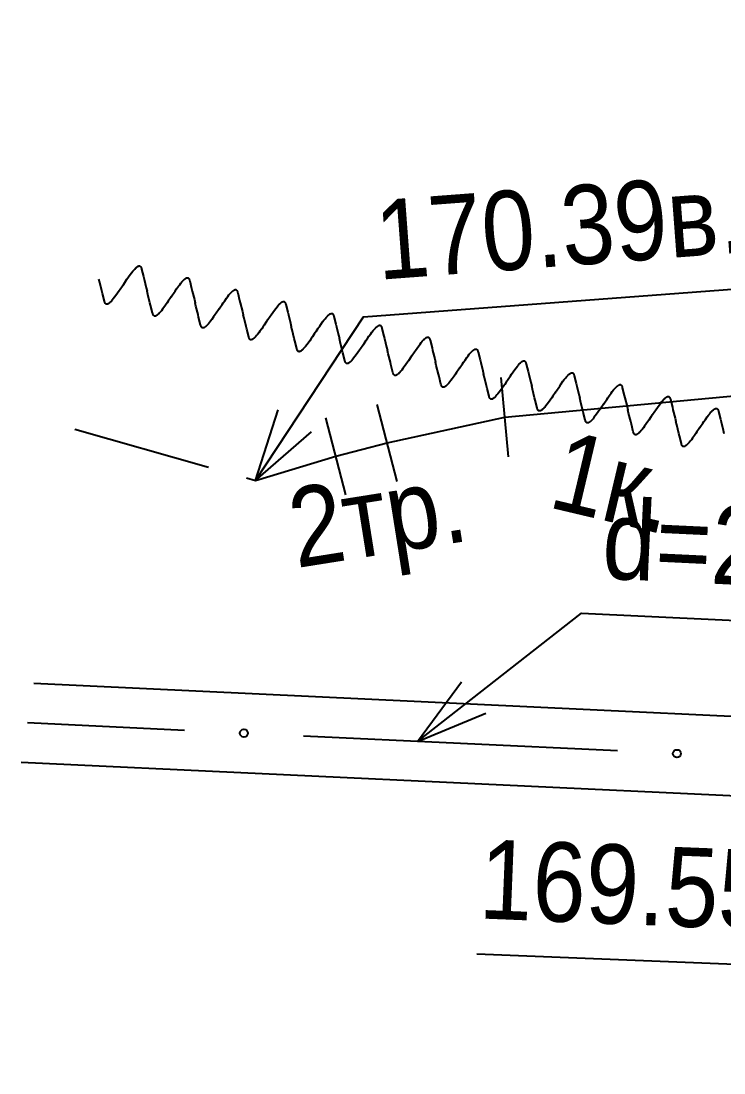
# Model space of a CAD drawing. Header units: metres. Extents: x -3947 to -3704, y 4976 to 6609.
# Drawn here: x -3878.78 to -3869.92, y 5861.76 to 5875.01 of the extents above; entities that cross this region are included whole.
import ezdxf
from ezdxf.enums import TextEntityAlignment as Align

# ---------------------------------------------------------------- set-up
doc = ezdxf.new("R2010")
doc.units = ezdxf.units.M
doc.header["$MEASUREMENT"] = 0
for name, color, linetype, lineweight in [('Кабель защиты', 7, 'Continuous', 25), ('Кабель электрический', 7, 'Continuous', 25), ('Теплосеть', 7, 'Continuous', 25)]:
    doc.layers.add(name, color=color, linetype=linetype, lineweight=lineweight)
doc.styles.add('Style-RUSSIAN_1251', font='RUSSIAN_1251.shx')

msp = doc.modelspace()

# ---------------------------------------------------------------- linework, layer by layer
at = {"layer": 'Кабель защиты', "linetype": 'Continuous', "flags": 128}
for points in [[(-3877.494, 5871.687), (-3877.485, 5871.7), (-3877.457, 5871.742), (-3877.444, 5871.761), (-3877.424, 5871.789), (-3877.402, 5871.82), (-3877.386, 5871.841), (-3877.371, 5871.861), (-3877.359, 5871.875), (-3877.346, 5871.889), (-3877.338, 5871.898), (-3877.331, 5871.905), (-3877.324, 5871.91), (-3877.321, 5871.913), (-3877.318, 5871.915), (-3877.313, 5871.919), (-3877.309, 5871.921), (-3877.307, 5871.923), (-3877.304, 5871.924), (-3877.301, 5871.926), (-3877.297, 5871.927), (-3877.294, 5871.927), (-3877.293, 5871.928), (-3877.291, 5871.928), (-3877.29, 5871.928), (-3877.288, 5871.928), (-3877.286, 5871.928), (-3877.284, 5871.927), (-3877.282, 5871.927), (-3877.282, 5871.927), (-3877.281, 5871.926), (-3877.28, 5871.926), (-3877.279, 5871.925), (-3877.278, 5871.924), (-3877.276, 5871.924), (-3877.275, 5871.923), (-3877.273, 5871.921), (-3877.272, 5871.92), (-3877.272, 5871.919), (-3877.271, 5871.918), (-3877.27, 5871.916), (-3877.269, 5871.915), (-3877.268, 5871.914), (-3877.267, 5871.911), (-3877.266, 5871.909), (-3877.265, 5871.905), (-3877.263, 5871.901), (-3877.262, 5871.897), (-3877.26, 5871.889), (-3877.235, 5871.793), (-3877.228, 5871.76), (-3877.201, 5871.654), (-3877.191, 5871.612)], [(-3877.494, 5871.687), (-3877.502, 5871.674), (-3877.531, 5871.632), (-3877.544, 5871.613), (-3877.563, 5871.585), (-3877.586, 5871.554), (-3877.601, 5871.533), (-3877.617, 5871.513), (-3877.629, 5871.498), (-3877.641, 5871.484), (-3877.65, 5871.476), (-3877.657, 5871.469), (-3877.663, 5871.463), (-3877.666, 5871.461), (-3877.669, 5871.459), (-3877.674, 5871.455), (-3877.678, 5871.453), (-3877.681, 5871.451), (-3877.684, 5871.45), (-3877.687, 5871.448), (-3877.691, 5871.447), (-3877.693, 5871.446), (-3877.695, 5871.446), (-3877.696, 5871.446), (-3877.698, 5871.446), (-3877.699, 5871.446), (-3877.701, 5871.446), (-3877.703, 5871.446), (-3877.705, 5871.447), (-3877.706, 5871.447), (-3877.707, 5871.448), (-3877.708, 5871.448), (-3877.709, 5871.449), (-3877.71, 5871.449), (-3877.711, 5871.45), (-3877.712, 5871.451), (-3877.714, 5871.453), (-3877.715, 5871.454), (-3877.716, 5871.455), (-3877.717, 5871.456), (-3877.718, 5871.458), (-3877.718, 5871.459), (-3877.719, 5871.46), (-3877.721, 5871.463), (-3877.722, 5871.465), (-3877.723, 5871.468), (-3877.724, 5871.473), (-3877.726, 5871.477), (-3877.728, 5871.485), (-3877.752, 5871.581), (-3877.76, 5871.613), (-3877.786, 5871.72), (-3877.797, 5871.762)], [(-3876.888, 5871.537), (-3876.879, 5871.55), (-3876.851, 5871.592), (-3876.838, 5871.611), (-3876.818, 5871.64), (-3876.796, 5871.671), (-3876.78, 5871.691), (-3876.765, 5871.711), (-3876.753, 5871.726), (-3876.74, 5871.74), (-3876.732, 5871.748), (-3876.725, 5871.755), (-3876.718, 5871.761), (-3876.716, 5871.763), (-3876.713, 5871.765), (-3876.707, 5871.769), (-3876.704, 5871.772), (-3876.701, 5871.773), (-3876.698, 5871.775), (-3876.695, 5871.776), (-3876.691, 5871.777), (-3876.689, 5871.778), (-3876.687, 5871.778), (-3876.685, 5871.778), (-3876.684, 5871.778), (-3876.682, 5871.778), (-3876.68, 5871.778), (-3876.679, 5871.778), (-3876.677, 5871.777), (-3876.676, 5871.777), (-3876.675, 5871.777), (-3876.674, 5871.776), (-3876.673, 5871.776), (-3876.672, 5871.775), (-3876.67, 5871.774), (-3876.669, 5871.773), (-3876.668, 5871.771), (-3876.667, 5871.77), (-3876.666, 5871.769), (-3876.665, 5871.768), (-3876.664, 5871.767), (-3876.663, 5871.765), (-3876.662, 5871.764), (-3876.661, 5871.761), (-3876.66, 5871.759), (-3876.659, 5871.756), (-3876.657, 5871.751), (-3876.656, 5871.747), (-3876.654, 5871.739), (-3876.629, 5871.643), (-3876.622, 5871.611), (-3876.595, 5871.504), (-3876.585, 5871.463)], [(-3876.888, 5871.537), (-3876.896, 5871.525), (-3876.925, 5871.482), (-3876.938, 5871.463), (-3876.958, 5871.435), (-3876.98, 5871.404), (-3876.995, 5871.383), (-3877.011, 5871.363), (-3877.023, 5871.349), (-3877.036, 5871.335), (-3877.044, 5871.326), (-3877.051, 5871.32), (-3877.057, 5871.314), (-3877.06, 5871.311), (-3877.063, 5871.309), (-3877.069, 5871.305), (-3877.072, 5871.303), (-3877.075, 5871.302), (-3877.078, 5871.3), (-3877.081, 5871.299), (-3877.085, 5871.297), (-3877.087, 5871.297), (-3877.089, 5871.297), (-3877.09, 5871.296), (-3877.092, 5871.296), (-3877.093, 5871.296), (-3877.096, 5871.296), (-3877.097, 5871.297), (-3877.099, 5871.297), (-3877.1, 5871.298), (-3877.101, 5871.298), (-3877.102, 5871.299), (-3877.103, 5871.299), (-3877.104, 5871.3), (-3877.105, 5871.301), (-3877.107, 5871.302), (-3877.108, 5871.303), (-3877.109, 5871.304), (-3877.11, 5871.305), (-3877.111, 5871.306), (-3877.112, 5871.308), (-3877.113, 5871.309), (-3877.113, 5871.31), (-3877.115, 5871.313), (-3877.116, 5871.316), (-3877.117, 5871.319), (-3877.119, 5871.323), (-3877.12, 5871.327), (-3877.122, 5871.335), (-3877.146, 5871.432), (-3877.154, 5871.464), (-3877.181, 5871.57), (-3877.191, 5871.612)], [(-3876.282, 5871.388), (-3876.274, 5871.4), (-3876.245, 5871.443), (-3876.232, 5871.462), (-3876.212, 5871.49), (-3876.19, 5871.521), (-3876.175, 5871.542), (-3876.159, 5871.562), (-3876.147, 5871.576), (-3876.134, 5871.59), (-3876.126, 5871.599), (-3876.119, 5871.605), (-3876.113, 5871.611), (-3876.11, 5871.614), (-3876.107, 5871.616), (-3876.101, 5871.62), (-3876.098, 5871.622), (-3876.095, 5871.624), (-3876.092, 5871.625), (-3876.089, 5871.626), (-3876.085, 5871.628), (-3876.083, 5871.628), (-3876.081, 5871.629), (-3876.08, 5871.629), (-3876.078, 5871.629), (-3876.077, 5871.629), (-3876.074, 5871.629), (-3876.073, 5871.628), (-3876.071, 5871.628), (-3876.07, 5871.627), (-3876.069, 5871.627), (-3876.068, 5871.627), (-3876.067, 5871.626), (-3876.066, 5871.625), (-3876.065, 5871.624), (-3876.063, 5871.623), (-3876.062, 5871.622), (-3876.061, 5871.621), (-3876.06, 5871.62), (-3876.059, 5871.619), (-3876.058, 5871.617), (-3876.057, 5871.616), (-3876.057, 5871.615), (-3876.055, 5871.612), (-3876.054, 5871.61), (-3876.053, 5871.606), (-3876.051, 5871.602), (-3876.05, 5871.598), (-3876.048, 5871.59), (-3876.024, 5871.493), (-3876.016, 5871.461), (-3875.99, 5871.355), (-3875.979, 5871.313)], [(-3876.282, 5871.388), (-3876.291, 5871.375), (-3876.319, 5871.333), (-3876.332, 5871.314), (-3876.352, 5871.285), (-3876.374, 5871.254), (-3876.39, 5871.234), (-3876.405, 5871.214), (-3876.417, 5871.199), (-3876.43, 5871.185), (-3876.438, 5871.177), (-3876.445, 5871.17), (-3876.452, 5871.164), (-3876.454, 5871.162), (-3876.457, 5871.16), (-3876.463, 5871.156), (-3876.466, 5871.154), (-3876.469, 5871.152), (-3876.472, 5871.15), (-3876.475, 5871.149), (-3876.479, 5871.148), (-3876.481, 5871.147), (-3876.483, 5871.147), (-3876.485, 5871.147), (-3876.486, 5871.147), (-3876.488, 5871.147), (-3876.49, 5871.147), (-3876.492, 5871.147), (-3876.493, 5871.148), (-3876.494, 5871.148), (-3876.495, 5871.148), (-3876.496, 5871.149), (-3876.497, 5871.149), (-3876.498, 5871.15), (-3876.5, 5871.151), (-3876.501, 5871.152), (-3876.502, 5871.154), (-3876.503, 5871.155), (-3876.504, 5871.156), (-3876.505, 5871.157), (-3876.506, 5871.158), (-3876.507, 5871.16), (-3876.508, 5871.161), (-3876.509, 5871.164), (-3876.51, 5871.166), (-3876.511, 5871.169), (-3876.513, 5871.174), (-3876.514, 5871.178), (-3876.516, 5871.186), (-3876.541, 5871.282), (-3876.548, 5871.314), (-3876.575, 5871.421), (-3876.585, 5871.463)], [(-3875.676, 5871.238), (-3875.668, 5871.251), (-3875.639, 5871.293), (-3875.626, 5871.312), (-3875.607, 5871.34), (-3875.584, 5871.371), (-3875.569, 5871.392), (-3875.553, 5871.412), (-3875.541, 5871.427), (-3875.529, 5871.441), (-3875.521, 5871.449), (-3875.513, 5871.456), (-3875.507, 5871.462), (-3875.504, 5871.464), (-3875.501, 5871.466), (-3875.496, 5871.47), (-3875.492, 5871.472), (-3875.489, 5871.474), (-3875.486, 5871.475), (-3875.483, 5871.477), (-3875.479, 5871.478), (-3875.477, 5871.479), (-3875.475, 5871.479), (-3875.474, 5871.479), (-3875.472, 5871.479), (-3875.471, 5871.479), (-3875.469, 5871.479), (-3875.467, 5871.479), (-3875.465, 5871.478), (-3875.464, 5871.478), (-3875.463, 5871.477), (-3875.462, 5871.477), (-3875.461, 5871.476), (-3875.46, 5871.476), (-3875.459, 5871.475), (-3875.458, 5871.474), (-3875.456, 5871.472), (-3875.455, 5871.471), (-3875.454, 5871.47), (-3875.453, 5871.469), (-3875.452, 5871.468), (-3875.452, 5871.466), (-3875.451, 5871.465), (-3875.449, 5871.462), (-3875.448, 5871.46), (-3875.447, 5871.457), (-3875.446, 5871.452), (-3875.444, 5871.448), (-3875.442, 5871.44), (-3875.418, 5871.344), (-3875.41, 5871.312), (-3875.384, 5871.205), (-3875.373, 5871.163)], [(-3875.676, 5871.238), (-3875.685, 5871.226), (-3875.714, 5871.183), (-3875.726, 5871.164), (-3875.746, 5871.136), (-3875.768, 5871.105), (-3875.784, 5871.084), (-3875.799, 5871.064), (-3875.811, 5871.05), (-3875.824, 5871.036), (-3875.832, 5871.027), (-3875.839, 5871.02), (-3875.846, 5871.015), (-3875.849, 5871.012), (-3875.852, 5871.01), (-3875.857, 5871.006), (-3875.861, 5871.004), (-3875.863, 5871.002), (-3875.866, 5871.001), (-3875.869, 5870.999), (-3875.873, 5870.998), (-3875.876, 5870.998), (-3875.877, 5870.997), (-3875.879, 5870.997), (-3875.881, 5870.997), (-3875.882, 5870.997), (-3875.884, 5870.997), (-3875.886, 5870.998), (-3875.888, 5870.998), (-3875.888, 5870.998), (-3875.89, 5870.999), (-3875.89, 5870.999), (-3875.891, 5871), (-3875.893, 5871.001), (-3875.894, 5871.001), (-3875.895, 5871.003), (-3875.897, 5871.004), (-3875.898, 5871.005), (-3875.898, 5871.006), (-3875.899, 5871.007), (-3875.9, 5871.009), (-3875.901, 5871.01), (-3875.902, 5871.011), (-3875.903, 5871.014), (-3875.904, 5871.016), (-3875.906, 5871.02), (-3875.907, 5871.024), (-3875.908, 5871.028), (-3875.91, 5871.036), (-3875.935, 5871.133), (-3875.943, 5871.165), (-3875.969, 5871.271), (-3875.979, 5871.313)], [(-3875.071, 5871.089), (-3875.062, 5871.101), (-3875.033, 5871.144), (-3875.02, 5871.162), (-3875.001, 5871.191), (-3874.979, 5871.222), (-3874.963, 5871.243), (-3874.947, 5871.263), (-3874.936, 5871.277), (-3874.923, 5871.291), (-3874.915, 5871.299), (-3874.908, 5871.306), (-3874.901, 5871.312), (-3874.898, 5871.314), (-3874.895, 5871.317), (-3874.89, 5871.321), (-3874.886, 5871.323), (-3874.883, 5871.324), (-3874.88, 5871.326), (-3874.877, 5871.327), (-3874.874, 5871.328), (-3874.871, 5871.329), (-3874.87, 5871.329), (-3874.868, 5871.329), (-3874.866, 5871.33), (-3874.865, 5871.33), (-3874.863, 5871.329), (-3874.861, 5871.329), (-3874.859, 5871.329), (-3874.858, 5871.328), (-3874.857, 5871.328), (-3874.856, 5871.327), (-3874.855, 5871.327), (-3874.854, 5871.326), (-3874.853, 5871.325), (-3874.852, 5871.324), (-3874.85, 5871.323), (-3874.849, 5871.321), (-3874.848, 5871.321), (-3874.848, 5871.319), (-3874.847, 5871.318), (-3874.846, 5871.317), (-3874.845, 5871.315), (-3874.844, 5871.312), (-3874.843, 5871.31), (-3874.841, 5871.307), (-3874.84, 5871.303), (-3874.839, 5871.299), (-3874.837, 5871.291), (-3874.812, 5871.194), (-3874.804, 5871.162), (-3874.778, 5871.055), (-3874.768, 5871.014)], [(-3875.071, 5871.089), (-3875.079, 5871.076), (-3875.108, 5871.033), (-3875.121, 5871.015), (-3875.14, 5870.986), (-3875.162, 5870.955), (-3875.178, 5870.934), (-3875.194, 5870.914), (-3875.206, 5870.9), (-3875.218, 5870.886), (-3875.226, 5870.878), (-3875.233, 5870.871), (-3875.24, 5870.865), (-3875.243, 5870.863), (-3875.246, 5870.86), (-3875.251, 5870.857), (-3875.255, 5870.854), (-3875.258, 5870.853), (-3875.261, 5870.851), (-3875.264, 5870.85), (-3875.267, 5870.849), (-3875.27, 5870.848), (-3875.271, 5870.848), (-3875.273, 5870.848), (-3875.275, 5870.848), (-3875.276, 5870.847), (-3875.278, 5870.848), (-3875.28, 5870.848), (-3875.282, 5870.849), (-3875.283, 5870.849), (-3875.284, 5870.849), (-3875.285, 5870.85), (-3875.286, 5870.85), (-3875.287, 5870.851), (-3875.288, 5870.852), (-3875.289, 5870.853), (-3875.291, 5870.854), (-3875.292, 5870.856), (-3875.293, 5870.856), (-3875.293, 5870.858), (-3875.294, 5870.859), (-3875.295, 5870.86), (-3875.296, 5870.862), (-3875.297, 5870.865), (-3875.298, 5870.867), (-3875.3, 5870.87), (-3875.301, 5870.874), (-3875.302, 5870.879), (-3875.304, 5870.886), (-3875.329, 5870.983), (-3875.337, 5871.015), (-3875.363, 5871.122), (-3875.373, 5871.163)], [(-3874.465, 5870.939), (-3874.456, 5870.952), (-3874.428, 5870.994), (-3874.415, 5871.013), (-3874.395, 5871.041), (-3874.373, 5871.072), (-3874.357, 5871.093), (-3874.342, 5871.113), (-3874.33, 5871.127), (-3874.317, 5871.141), (-3874.309, 5871.15), (-3874.302, 5871.157), (-3874.295, 5871.162), (-3874.292, 5871.165), (-3874.289, 5871.167), (-3874.284, 5871.171), (-3874.28, 5871.173), (-3874.278, 5871.175), (-3874.275, 5871.176), (-3874.272, 5871.178), (-3874.268, 5871.179), (-3874.265, 5871.179), (-3874.264, 5871.18), (-3874.262, 5871.18), (-3874.261, 5871.18), (-3874.259, 5871.18), (-3874.257, 5871.18), (-3874.255, 5871.179), (-3874.253, 5871.179), (-3874.253, 5871.179), (-3874.252, 5871.178), (-3874.251, 5871.178), (-3874.25, 5871.177), (-3874.249, 5871.177), (-3874.247, 5871.176), (-3874.246, 5871.175), (-3874.244, 5871.173), (-3874.243, 5871.172), (-3874.243, 5871.171), (-3874.242, 5871.17), (-3874.241, 5871.168), (-3874.24, 5871.167), (-3874.239, 5871.166), (-3874.238, 5871.163), (-3874.237, 5871.161), (-3874.236, 5871.157), (-3874.234, 5871.153), (-3874.233, 5871.149), (-3874.231, 5871.141), (-3874.206, 5871.045), (-3874.198, 5871.012), (-3874.172, 5870.906), (-3874.162, 5870.864)], [(-3873.859, 5870.789), (-3873.85, 5870.802), (-3873.822, 5870.844), (-3873.809, 5870.863), (-3873.789, 5870.892), (-3873.767, 5870.923), (-3873.751, 5870.944), (-3873.736, 5870.964), (-3873.724, 5870.978), (-3873.711, 5870.992), (-3873.703, 5871), (-3873.696, 5871.007), (-3873.689, 5871.013), (-3873.687, 5871.015), (-3873.684, 5871.018), (-3873.678, 5871.021), (-3873.675, 5871.024), (-3873.672, 5871.025), (-3873.669, 5871.027), (-3873.666, 5871.028), (-3873.662, 5871.029), (-3873.66, 5871.03), (-3873.658, 5871.03), (-3873.656, 5871.03), (-3873.655, 5871.03), (-3873.653, 5871.03), (-3873.651, 5871.03), (-3873.649, 5871.03), (-3873.648, 5871.029), (-3873.647, 5871.029), (-3873.646, 5871.029), (-3873.645, 5871.028), (-3873.644, 5871.028), (-3873.643, 5871.027), (-3873.641, 5871.026), (-3873.64, 5871.025), (-3873.639, 5871.023), (-3873.638, 5871.022), (-3873.637, 5871.021), (-3873.636, 5871.02), (-3873.635, 5871.019), (-3873.634, 5871.017), (-3873.633, 5871.016), (-3873.632, 5871.013), (-3873.631, 5871.011), (-3873.63, 5871.008), (-3873.628, 5871.003), (-3873.627, 5870.999), (-3873.625, 5870.991), (-3873.6, 5870.895), (-3873.593, 5870.863), (-3873.566, 5870.756), (-3873.556, 5870.715)], [(-3874.465, 5870.939), (-3874.473, 5870.926), (-3874.502, 5870.884), (-3874.515, 5870.865), (-3874.534, 5870.837), (-3874.557, 5870.806), (-3874.572, 5870.785), (-3874.588, 5870.765), (-3874.6, 5870.751), (-3874.612, 5870.736), (-3874.62, 5870.728), (-3874.628, 5870.721), (-3874.634, 5870.715), (-3874.637, 5870.713), (-3874.64, 5870.711), (-3874.645, 5870.707), (-3874.649, 5870.705), (-3874.652, 5870.703), (-3874.655, 5870.702), (-3874.658, 5870.7), (-3874.662, 5870.699), (-3874.664, 5870.698), (-3874.666, 5870.698), (-3874.667, 5870.698), (-3874.669, 5870.698), (-3874.67, 5870.698), (-3874.672, 5870.698), (-3874.674, 5870.698), (-3874.676, 5870.699), (-3874.677, 5870.699), (-3874.678, 5870.7), (-3874.679, 5870.7), (-3874.68, 5870.701), (-3874.681, 5870.701), (-3874.682, 5870.702), (-3874.683, 5870.703), (-3874.685, 5870.705), (-3874.686, 5870.706), (-3874.687, 5870.707), (-3874.688, 5870.708), (-3874.689, 5870.71), (-3874.689, 5870.711), (-3874.69, 5870.712), (-3874.692, 5870.715), (-3874.693, 5870.717), (-3874.694, 5870.72), (-3874.695, 5870.725), (-3874.697, 5870.729), (-3874.699, 5870.737), (-3874.723, 5870.833), (-3874.731, 5870.865), (-3874.757, 5870.972), (-3874.768, 5871.014)], [(-3873.859, 5870.789), (-3873.867, 5870.777), (-3873.896, 5870.734), (-3873.909, 5870.715), (-3873.929, 5870.687), (-3873.951, 5870.656), (-3873.966, 5870.635), (-3873.982, 5870.615), (-3873.994, 5870.601), (-3874.007, 5870.587), (-3874.015, 5870.578), (-3874.022, 5870.572), (-3874.028, 5870.566), (-3874.031, 5870.563), (-3874.034, 5870.561), (-3874.04, 5870.557), (-3874.043, 5870.555), (-3874.046, 5870.554), (-3874.049, 5870.552), (-3874.052, 5870.551), (-3874.056, 5870.549), (-3874.058, 5870.549), (-3874.06, 5870.549), (-3874.061, 5870.548), (-3874.063, 5870.548), (-3874.064, 5870.548), (-3874.067, 5870.548), (-3874.068, 5870.549), (-3874.07, 5870.549), (-3874.071, 5870.55), (-3874.072, 5870.55), (-3874.073, 5870.551), (-3874.074, 5870.551), (-3874.075, 5870.552), (-3874.076, 5870.553), (-3874.078, 5870.554), (-3874.079, 5870.555), (-3874.08, 5870.556), (-3874.081, 5870.557), (-3874.082, 5870.558), (-3874.083, 5870.56), (-3874.084, 5870.561), (-3874.084, 5870.563), (-3874.086, 5870.565), (-3874.087, 5870.568), (-3874.088, 5870.571), (-3874.09, 5870.575), (-3874.091, 5870.579), (-3874.093, 5870.587), (-3874.117, 5870.684), (-3874.125, 5870.716), (-3874.152, 5870.822), (-3874.162, 5870.864)], [(-3873.253, 5870.64), (-3873.245, 5870.652), (-3873.216, 5870.695), (-3873.203, 5870.714), (-3873.183, 5870.742), (-3873.161, 5870.773), (-3873.146, 5870.794), (-3873.13, 5870.814), (-3873.118, 5870.828), (-3873.105, 5870.842), (-3873.097, 5870.851), (-3873.09, 5870.858), (-3873.084, 5870.863), (-3873.081, 5870.866), (-3873.078, 5870.868), (-3873.072, 5870.872), (-3873.069, 5870.874), (-3873.066, 5870.876), (-3873.063, 5870.877), (-3873.06, 5870.878), (-3873.056, 5870.88), (-3873.054, 5870.88), (-3873.052, 5870.881), (-3873.051, 5870.881), (-3873.049, 5870.881), (-3873.048, 5870.881), (-3873.045, 5870.881), (-3873.044, 5870.88), (-3873.042, 5870.88), (-3873.041, 5870.88), (-3873.04, 5870.879), (-3873.039, 5870.879), (-3873.038, 5870.878), (-3873.037, 5870.877), (-3873.036, 5870.876), (-3873.034, 5870.875), (-3873.033, 5870.874), (-3873.032, 5870.873), (-3873.031, 5870.872), (-3873.03, 5870.871), (-3873.029, 5870.869), (-3873.028, 5870.868), (-3873.028, 5870.867), (-3873.026, 5870.864), (-3873.025, 5870.862), (-3873.024, 5870.858), (-3873.022, 5870.854), (-3873.021, 5870.85), (-3873.019, 5870.842), (-3872.995, 5870.745), (-3872.987, 5870.713), (-3872.96, 5870.607), (-3872.95, 5870.565)], [(-3873.253, 5870.64), (-3873.262, 5870.627), (-3873.29, 5870.585), (-3873.303, 5870.566), (-3873.323, 5870.538), (-3873.345, 5870.506), (-3873.361, 5870.486), (-3873.376, 5870.466), (-3873.388, 5870.451), (-3873.401, 5870.437), (-3873.409, 5870.429), (-3873.416, 5870.422), (-3873.423, 5870.416), (-3873.425, 5870.414), (-3873.428, 5870.412), (-3873.434, 5870.408), (-3873.437, 5870.406), (-3873.44, 5870.404), (-3873.443, 5870.402), (-3873.446, 5870.401), (-3873.45, 5870.4), (-3873.452, 5870.399), (-3873.454, 5870.399), (-3873.456, 5870.399), (-3873.457, 5870.399), (-3873.459, 5870.399), (-3873.461, 5870.399), (-3873.463, 5870.399), (-3873.464, 5870.4), (-3873.465, 5870.4), (-3873.466, 5870.4), (-3873.467, 5870.401), (-3873.468, 5870.401), (-3873.469, 5870.402), (-3873.471, 5870.403), (-3873.472, 5870.404), (-3873.473, 5870.406), (-3873.474, 5870.407), (-3873.475, 5870.408), (-3873.476, 5870.409), (-3873.477, 5870.41), (-3873.478, 5870.412), (-3873.479, 5870.413), (-3873.48, 5870.416), (-3873.481, 5870.418), (-3873.482, 5870.421), (-3873.484, 5870.426), (-3873.485, 5870.43), (-3873.487, 5870.438), (-3873.512, 5870.534), (-3873.519, 5870.566), (-3873.546, 5870.673), (-3873.556, 5870.715)], [(-3872.647, 5870.49), (-3872.639, 5870.503), (-3872.61, 5870.545), (-3872.597, 5870.564), (-3872.578, 5870.592), (-3872.555, 5870.623), (-3872.54, 5870.644), (-3872.524, 5870.664), (-3872.512, 5870.679), (-3872.5, 5870.693), (-3872.492, 5870.701), (-3872.484, 5870.708), (-3872.478, 5870.714), (-3872.475, 5870.716), (-3872.472, 5870.718), (-3872.467, 5870.722), (-3872.463, 5870.724), (-3872.46, 5870.726), (-3872.457, 5870.727), (-3872.454, 5870.729), (-3872.45, 5870.73), (-3872.448, 5870.731), (-3872.446, 5870.731), (-3872.445, 5870.731), (-3872.443, 5870.731), (-3872.442, 5870.731), (-3872.44, 5870.731), (-3872.438, 5870.731), (-3872.436, 5870.73), (-3872.435, 5870.73), (-3872.434, 5870.729), (-3872.433, 5870.729), (-3872.432, 5870.728), (-3872.431, 5870.728), (-3872.43, 5870.727), (-3872.429, 5870.726), (-3872.427, 5870.724), (-3872.426, 5870.723), (-3872.425, 5870.722), (-3872.424, 5870.721), (-3872.423, 5870.72), (-3872.423, 5870.718), (-3872.422, 5870.717), (-3872.42, 5870.714), (-3872.419, 5870.712), (-3872.418, 5870.709), (-3872.417, 5870.704), (-3872.415, 5870.7), (-3872.413, 5870.692), (-3872.389, 5870.596), (-3872.381, 5870.564), (-3872.355, 5870.457), (-3872.344, 5870.415)], [(-3872.647, 5870.49), (-3872.656, 5870.478), (-3872.684, 5870.435), (-3872.697, 5870.416), (-3872.717, 5870.388), (-3872.739, 5870.357), (-3872.755, 5870.336), (-3872.77, 5870.316), (-3872.782, 5870.302), (-3872.795, 5870.288), (-3872.803, 5870.279), (-3872.81, 5870.272), (-3872.817, 5870.267), (-3872.82, 5870.264), (-3872.823, 5870.262), (-3872.828, 5870.258), (-3872.832, 5870.256), (-3872.834, 5870.254), (-3872.837, 5870.253), (-3872.84, 5870.251), (-3872.844, 5870.25), (-3872.847, 5870.25), (-3872.848, 5870.249), (-3872.85, 5870.249), (-3872.851, 5870.249), (-3872.853, 5870.249), (-3872.855, 5870.249), (-3872.857, 5870.25), (-3872.859, 5870.25), (-3872.859, 5870.25), (-3872.861, 5870.251), (-3872.861, 5870.251), (-3872.862, 5870.252), (-3872.864, 5870.253), (-3872.865, 5870.253), (-3872.866, 5870.255), (-3872.868, 5870.256), (-3872.869, 5870.257), (-3872.869, 5870.258), (-3872.87, 5870.259), (-3872.871, 5870.261), (-3872.872, 5870.262), (-3872.873, 5870.263), (-3872.874, 5870.266), (-3872.875, 5870.268), (-3872.877, 5870.272), (-3872.878, 5870.276), (-3872.879, 5870.28), (-3872.881, 5870.288), (-3872.906, 5870.385), (-3872.914, 5870.417), (-3872.94, 5870.523), (-3872.95, 5870.565)], [(-3872.042, 5870.341), (-3872.033, 5870.353), (-3872.004, 5870.396), (-3871.991, 5870.414), (-3871.972, 5870.443), (-3871.95, 5870.474), (-3871.934, 5870.495), (-3871.918, 5870.515), (-3871.907, 5870.529), (-3871.894, 5870.543), (-3871.886, 5870.551), (-3871.879, 5870.558), (-3871.872, 5870.564), (-3871.869, 5870.566), (-3871.866, 5870.569), (-3871.861, 5870.573), (-3871.857, 5870.575), (-3871.854, 5870.576), (-3871.851, 5870.578), (-3871.848, 5870.579), (-3871.845, 5870.58), (-3871.842, 5870.581), (-3871.841, 5870.581), (-3871.839, 5870.582), (-3871.837, 5870.582), (-3871.836, 5870.582), (-3871.834, 5870.581), (-3871.832, 5870.581), (-3871.83, 5870.581), (-3871.829, 5870.58), (-3871.828, 5870.58), (-3871.827, 5870.579), (-3871.826, 5870.579), (-3871.825, 5870.578), (-3871.824, 5870.577), (-3871.823, 5870.576), (-3871.821, 5870.575), (-3871.82, 5870.574), (-3871.819, 5870.573), (-3871.819, 5870.571), (-3871.818, 5870.57), (-3871.817, 5870.569), (-3871.816, 5870.567), (-3871.815, 5870.564), (-3871.814, 5870.562), (-3871.812, 5870.559), (-3871.811, 5870.555), (-3871.81, 5870.551), (-3871.808, 5870.543), (-3871.783, 5870.446), (-3871.775, 5870.414), (-3871.749, 5870.307), (-3871.739, 5870.266)], [(-3872.042, 5870.341), (-3872.05, 5870.328), (-3872.079, 5870.285), (-3872.092, 5870.267), (-3872.111, 5870.238), (-3872.133, 5870.207), (-3872.149, 5870.186), (-3872.165, 5870.166), (-3872.176, 5870.152), (-3872.189, 5870.138), (-3872.197, 5870.13), (-3872.204, 5870.123), (-3872.211, 5870.117), (-3872.214, 5870.115), (-3872.217, 5870.112), (-3872.222, 5870.109), (-3872.226, 5870.106), (-3872.229, 5870.105), (-3872.232, 5870.103), (-3872.235, 5870.102), (-3872.238, 5870.101), (-3872.241, 5870.1), (-3872.242, 5870.1), (-3872.244, 5870.1), (-3872.246, 5870.1), (-3872.247, 5870.1), (-3872.249, 5870.1), (-3872.251, 5870.1), (-3872.253, 5870.101), (-3872.254, 5870.101), (-3872.255, 5870.101), (-3872.256, 5870.102), (-3872.257, 5870.102), (-3872.258, 5870.103), (-3872.259, 5870.104), (-3872.26, 5870.105), (-3872.262, 5870.106), (-3872.263, 5870.108), (-3872.264, 5870.108), (-3872.264, 5870.11), (-3872.265, 5870.111), (-3872.266, 5870.112), (-3872.267, 5870.114), (-3872.268, 5870.117), (-3872.269, 5870.119), (-3872.271, 5870.122), (-3872.272, 5870.126), (-3872.273, 5870.131), (-3872.275, 5870.138), (-3872.3, 5870.235), (-3872.308, 5870.267), (-3872.334, 5870.374), (-3872.344, 5870.415)], [(-3871.436, 5870.191), (-3871.427, 5870.204), (-3871.399, 5870.246), (-3871.386, 5870.265), (-3871.366, 5870.293), (-3871.344, 5870.324), (-3871.328, 5870.345), (-3871.313, 5870.365), (-3871.301, 5870.379), (-3871.288, 5870.393), (-3871.28, 5870.402), (-3871.273, 5870.409), (-3871.266, 5870.414), (-3871.263, 5870.417), (-3871.26, 5870.419), (-3871.255, 5870.423), (-3871.251, 5870.425), (-3871.249, 5870.427), (-3871.246, 5870.428), (-3871.243, 5870.43), (-3871.239, 5870.431), (-3871.236, 5870.431), (-3871.235, 5870.432), (-3871.233, 5870.432), (-3871.232, 5870.432), (-3871.23, 5870.432), (-3871.228, 5870.432), (-3871.226, 5870.432), (-3871.224, 5870.431), (-3871.224, 5870.431), (-3871.223, 5870.43), (-3871.222, 5870.43), (-3871.221, 5870.429), (-3871.219, 5870.429), (-3871.218, 5870.428), (-3871.217, 5870.427), (-3871.215, 5870.425), (-3871.214, 5870.424), (-3871.214, 5870.423), (-3871.213, 5870.422), (-3871.212, 5870.42), (-3871.211, 5870.419), (-3871.21, 5870.418), (-3871.209, 5870.415), (-3871.208, 5870.413), (-3871.206, 5870.409), (-3871.205, 5870.405), (-3871.204, 5870.401), (-3871.202, 5870.393), (-3871.177, 5870.297), (-3871.169, 5870.264), (-3871.143, 5870.158), (-3871.133, 5870.116)], [(-3871.436, 5870.191), (-3871.444, 5870.178), (-3871.473, 5870.136), (-3871.486, 5870.117), (-3871.505, 5870.089), (-3871.528, 5870.058), (-3871.543, 5870.037), (-3871.559, 5870.017), (-3871.571, 5870.003), (-3871.583, 5869.988), (-3871.591, 5869.98), (-3871.599, 5869.973), (-3871.605, 5869.967), (-3871.608, 5869.965), (-3871.611, 5869.963), (-3871.616, 5869.959), (-3871.62, 5869.957), (-3871.623, 5869.955), (-3871.626, 5869.954), (-3871.629, 5869.952), (-3871.633, 5869.951), (-3871.635, 5869.95), (-3871.637, 5869.95), (-3871.638, 5869.95), (-3871.64, 5869.95), (-3871.641, 5869.95), (-3871.643, 5869.95), (-3871.645, 5869.95), (-3871.647, 5869.951), (-3871.648, 5869.951), (-3871.649, 5869.952), (-3871.65, 5869.952), (-3871.651, 5869.953), (-3871.652, 5869.953), (-3871.653, 5869.954), (-3871.654, 5869.955), (-3871.656, 5869.957), (-3871.657, 5869.958), (-3871.658, 5869.959), (-3871.659, 5869.96), (-3871.66, 5869.962), (-3871.66, 5869.963), (-3871.661, 5869.964), (-3871.663, 5869.967), (-3871.664, 5869.969), (-3871.665, 5869.972), (-3871.666, 5869.977), (-3871.668, 5869.981), (-3871.67, 5869.989), (-3871.694, 5870.085), (-3871.702, 5870.117), (-3871.728, 5870.224), (-3871.739, 5870.266)], [(-3870.83, 5870.041), (-3870.821, 5870.054), (-3870.793, 5870.096), (-3870.78, 5870.115), (-3870.76, 5870.144), (-3870.738, 5870.175), (-3870.722, 5870.196), (-3870.707, 5870.216), (-3870.695, 5870.23), (-3870.682, 5870.244), (-3870.674, 5870.252), (-3870.667, 5870.259), (-3870.66, 5870.265), (-3870.658, 5870.267), (-3870.655, 5870.27), (-3870.649, 5870.273), (-3870.646, 5870.276), (-3870.643, 5870.277), (-3870.64, 5870.279), (-3870.637, 5870.28), (-3870.633, 5870.281), (-3870.631, 5870.282), (-3870.629, 5870.282), (-3870.627, 5870.282), (-3870.626, 5870.282), (-3870.624, 5870.282), (-3870.622, 5870.282), (-3870.62, 5870.282), (-3870.619, 5870.281), (-3870.618, 5870.281), (-3870.617, 5870.281), (-3870.616, 5870.28), (-3870.615, 5870.28), (-3870.614, 5870.279), (-3870.612, 5870.278), (-3870.611, 5870.277), (-3870.61, 5870.275), (-3870.609, 5870.274), (-3870.608, 5870.273), (-3870.607, 5870.272), (-3870.606, 5870.271), (-3870.605, 5870.269), (-3870.604, 5870.268), (-3870.603, 5870.265), (-3870.602, 5870.263), (-3870.601, 5870.26), (-3870.599, 5870.255), (-3870.598, 5870.251), (-3870.596, 5870.243), (-3870.571, 5870.147), (-3870.564, 5870.115), (-3870.537, 5870.008), (-3870.527, 5869.967)], [(-3870.83, 5870.041), (-3870.838, 5870.029), (-3870.867, 5869.986), (-3870.88, 5869.967), (-3870.9, 5869.939), (-3870.922, 5869.908), (-3870.937, 5869.887), (-3870.953, 5869.867), (-3870.965, 5869.853), (-3870.978, 5869.839), (-3870.986, 5869.83), (-3870.993, 5869.824), (-3870.999, 5869.818), (-3871.002, 5869.815), (-3871.005, 5869.813), (-3871.011, 5869.809), (-3871.014, 5869.807), (-3871.017, 5869.806), (-3871.02, 5869.804), (-3871.023, 5869.803), (-3871.027, 5869.801), (-3871.029, 5869.801), (-3871.031, 5869.801), (-3871.032, 5869.8), (-3871.034, 5869.8), (-3871.035, 5869.8), (-3871.038, 5869.801), (-3871.039, 5869.801), (-3871.041, 5869.801), (-3871.042, 5869.802), (-3871.043, 5869.802), (-3871.044, 5869.803), (-3871.045, 5869.803), (-3871.046, 5869.804), (-3871.047, 5869.805), (-3871.049, 5869.806), (-3871.05, 5869.807), (-3871.051, 5869.808), (-3871.052, 5869.809), (-3871.053, 5869.811), (-3871.054, 5869.812), (-3871.055, 5869.813), (-3871.055, 5869.815), (-3871.057, 5869.817), (-3871.058, 5869.82), (-3871.059, 5869.823), (-3871.061, 5869.827), (-3871.062, 5869.831), (-3871.064, 5869.839), (-3871.088, 5869.936), (-3871.096, 5869.968), (-3871.123, 5870.074), (-3871.133, 5870.116)], [(-3870.224, 5869.892), (-3870.216, 5869.904), (-3870.187, 5869.947), (-3870.174, 5869.966), (-3870.154, 5869.994), (-3870.132, 5870.025), (-3870.117, 5870.046), (-3870.101, 5870.066), (-3870.089, 5870.08), (-3870.076, 5870.094), (-3870.068, 5870.103), (-3870.061, 5870.11), (-3870.055, 5870.115), (-3870.052, 5870.118), (-3870.049, 5870.12), (-3870.043, 5870.124), (-3870.04, 5870.126), (-3870.037, 5870.128), (-3870.034, 5870.129), (-3870.031, 5870.13), (-3870.027, 5870.132), (-3870.025, 5870.132), (-3870.023, 5870.133), (-3870.022, 5870.133), (-3870.02, 5870.133), (-3870.019, 5870.133), (-3870.016, 5870.133), (-3870.015, 5870.132), (-3870.013, 5870.132), (-3870.012, 5870.132), (-3870.011, 5870.131), (-3870.01, 5870.131), (-3870.009, 5870.13), (-3870.008, 5870.129), (-3870.007, 5870.128), (-3870.005, 5870.127), (-3870.004, 5870.126), (-3870.003, 5870.125), (-3870.002, 5870.124), (-3870.001, 5870.123), (-3870, 5870.121), (-3869.999, 5870.12), (-3869.999, 5870.119), (-3869.997, 5870.116), (-3869.996, 5870.114), (-3869.995, 5870.11), (-3869.993, 5870.106), (-3869.992, 5870.102), (-3869.99, 5870.094), (-3869.966, 5869.997), (-3869.958, 5869.965), (-3869.931, 5869.859), (-3869.921, 5869.817)], [(-3870.224, 5869.892), (-3870.233, 5869.879), (-3870.261, 5869.837), (-3870.274, 5869.818), (-3870.294, 5869.79), (-3870.316, 5869.758), (-3870.332, 5869.738), (-3870.347, 5869.718), (-3870.359, 5869.703), (-3870.372, 5869.689), (-3870.38, 5869.681), (-3870.387, 5869.674), (-3870.394, 5869.668), (-3870.396, 5869.666), (-3870.399, 5869.664), (-3870.405, 5869.66), (-3870.408, 5869.658), (-3870.411, 5869.656), (-3870.414, 5869.654), (-3870.417, 5869.653), (-3870.421, 5869.652), (-3870.423, 5869.651), (-3870.425, 5869.651), (-3870.427, 5869.651), (-3870.428, 5869.651), (-3870.43, 5869.651), (-3870.432, 5869.651), (-3870.434, 5869.651), (-3870.435, 5869.652), (-3870.436, 5869.652), (-3870.437, 5869.652), (-3870.438, 5869.653), (-3870.439, 5869.654), (-3870.44, 5869.654), (-3870.442, 5869.655), (-3870.443, 5869.656), (-3870.444, 5869.658), (-3870.445, 5869.659), (-3870.446, 5869.66), (-3870.447, 5869.661), (-3870.448, 5869.662), (-3870.449, 5869.664), (-3870.45, 5869.665), (-3870.451, 5869.668), (-3870.452, 5869.67), (-3870.453, 5869.673), (-3870.455, 5869.678), (-3870.456, 5869.682), (-3870.458, 5869.69), (-3870.483, 5869.786), (-3870.49, 5869.818), (-3870.517, 5869.925), (-3870.527, 5869.967)]]:
    msp.add_lwpolyline(points, dxfattribs=at)
at = {"layer": 'Кабель электрический', "linetype": 'Continuous'}
for p, q in [((-3872.636, 5869.524), (-3872.728, 5870.52)), ((-3875.825, 5869.225), (-3875.538, 5870.114)), ((-3874.038, 5869.213), (-3874.29, 5870.181)), ((-3874.685, 5869.045), (-3874.937, 5870.013)), ((-3874.164, 5869.697), (-3872.682, 5870.022)), ((-3878.101, 5869.87), (-3876.418, 5869.393)), ((-3875.825, 5869.225), (-3875.12, 5869.838))]:
    msp.add_line(p, q, dxfattribs=at)
at = {"layer": 'Кабель электрический', "linetype": 'Continuous', "flags": 128}
for points in [[(-3872.682, 5870.022), (-3851.209, 5872.02), (-3840.958, 5872.88), (-3831.579, 5873.787), (-3828.905, 5874.17), (-3825.962, 5875.014)], [(-3875.825, 5869.225), (-3874.463, 5871.288), (-3866.125, 5871.913)], [(-3874.811, 5869.529), (-3874.164, 5869.697)], [(-3875.937, 5869.257), (-3875.825, 5869.225), (-3874.811, 5869.529)]]:
    msp.add_lwpolyline(points, dxfattribs=at)
at = {"layer": 'Теплосеть', "linetype": 'Continuous'}
for p, q in [((-3873.784, 5865.936), (-3873.229, 5866.687)), ((-3873.784, 5865.936), (-3872.921, 5866.293)), ((-3876.72, 5866.075), (-3878.699, 5866.169)), ((-3871.263, 5865.818), (-3875.221, 5866.004))]:
    msp.add_line(p, q, dxfattribs=at)
at = {"layer": 'Теплосеть', "linetype": 'Continuous', "flags": 128}
for points in [[(-3873.784, 5865.936), (-3871.716, 5867.551), (-3863.916, 5867.183)], [(-3862.291, 5859.216), (-3862.642, 5865.911), (-3878.619, 5866.665)], [(-3863.289, 5859.164), (-3863.594, 5864.955), (-3878.779, 5865.672)], [(-3863.118, 5865.433), (-3865.156, 5862.94), (-3873.036, 5863.256)]]:
    msp.add_lwpolyline(points, dxfattribs=at)
at = {"layer": 'Теплосеть', "linetype": 'Continuous'}
for centre in [(-3875.971, 5866.04), (-3870.514, 5865.782)]:
    msp.add_circle(centre, 0.05, dxfattribs=at)

# ---------------------------------------------------------------- texts
at = {"layer": 'Кабель защиты', "linetype": 'Continuous', "style": 'Style-RUSSIAN_1251', "width": 0.899998}
msp.add_text('1к.', height=1, rotation=346.6623, dxfattribs=at).set_placement((-3872.156, 5868.892))
at = {"layer": 'Кабель электрический', "linetype": 'Continuous', "style": 'Style-RUSSIAN_1251', "width": 0.9}
msp.add_text('170.39в.каб.', height=1, rotation=4.288, dxfattribs=at).set_placement((-3874.347, 5872.75), align=Align.TOP_LEFT)
msp.add_text('2тр.', height=1, rotation=9.0254, dxfattribs=at).set_placement((-3875.308, 5868.12))
at = {"layer": 'Теплосеть', "linetype": 'Continuous', "style": 'Style-RUSSIAN_1251', "width": 0.9}
for s, rotation, p in [('d=2x159б.к.', 357.2973, (-3871.423, 5868.989)), ('169.55о.тр.', 357.704, (-3872.978, 5864.705))]:
    msp.add_text(s, height=1, rotation=rotation, dxfattribs=at).set_placement(p, align=Align.TOP_LEFT)

doc.saveas('drawing.dxf')
